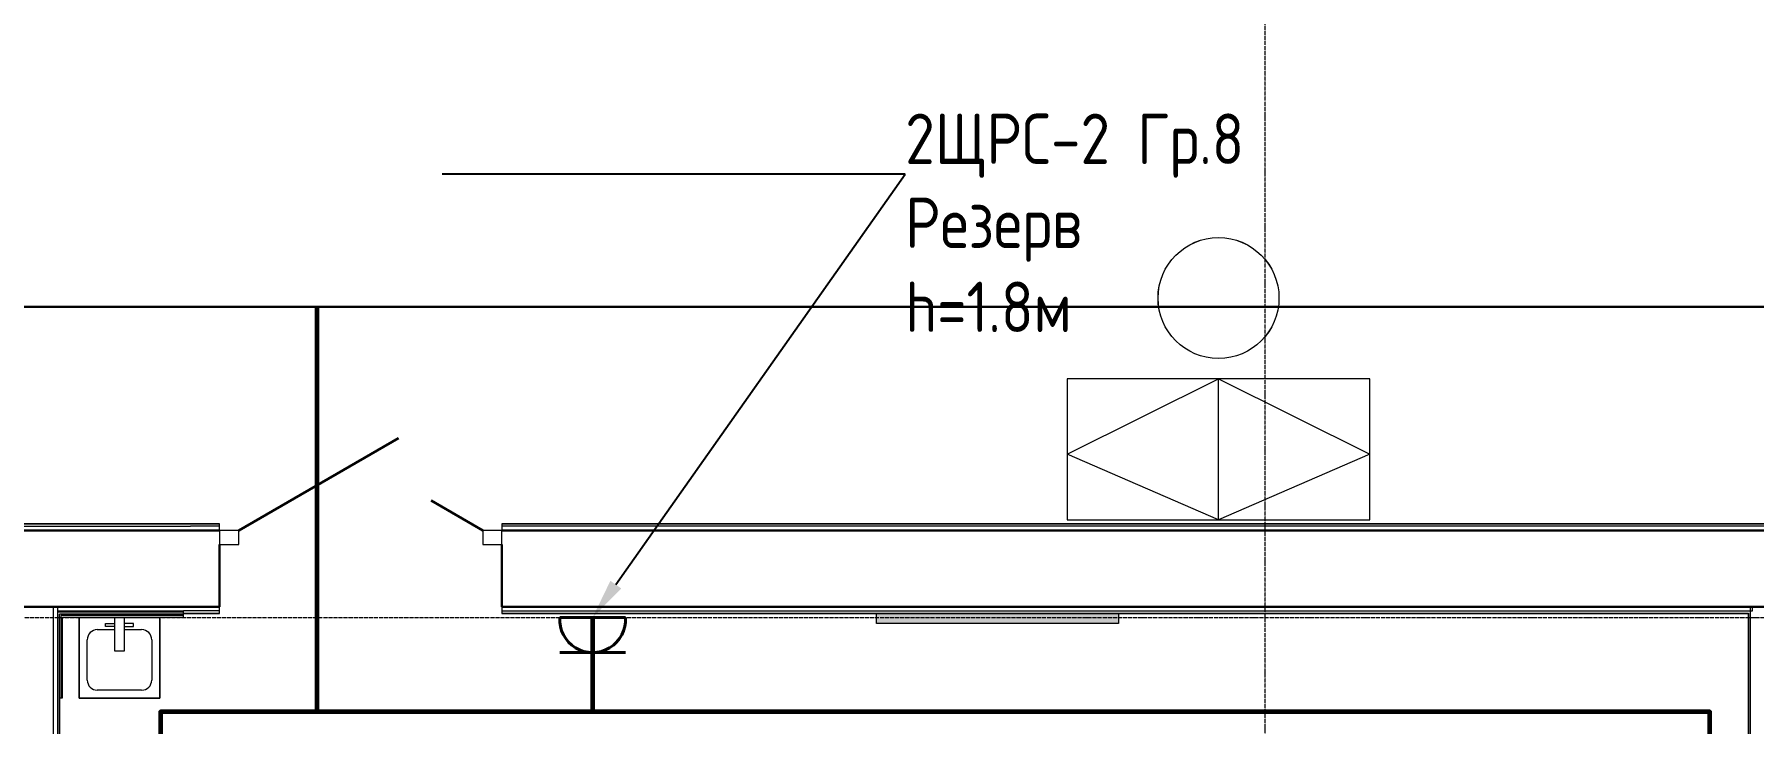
# Model space of a CAD drawing. Header units: millimetres. Extents: x -32 to 417638015, y -35 to 175284279.
# Drawn here: x 815211 to 823738, y 59537 to 62956 of the extents above; entities that cross this region are included whole.
import ezdxf
from ezdxf import colors
from ezdxf.entities.mleader import LeaderData, LeaderLine
from ezdxf.math import Vec2, Vec3

# ---------------------------------------------------------------- set-up
doc = ezdxf.new("R2010")
doc.units = ezdxf.units.MM
doc.linetypes.add('ADSK_Линия сетки', pattern=[25, 20, -2.5, 0, -2.5])
for name, color, linetype, lineweight in [('_ЭМ_гофра', 5, 'Continuous', 60), ('_ЭМ_ТХобщее_слой', 7, 'Continuous', 30), ('Двери', 7, 'Continuous', 9), ('Оси', 253, 'Continuous', 9), ('Сантехника', 7, 'Continuous', 18), ('Стены несущие', 7, 'Continuous', 30), ('Стены отделка', 7, 'Continuous', 30), ('Стены перегородки', 7, 'Continuous', 30), ('Стены штриховка', 7, 'Continuous', 9), ('ТХ', 5, 'Continuous', 0), ('ШТРИХОВКА', 252, 'Continuous', 15), ('ЭМ', 5, 'Continuous', 40), ('ЭМ_Лоток 1_2', 162, 'Continuous', 30)]:
    doc.layers.add(name, color=color, linetype=linetype, lineweight=lineweight)
doc.layers.add('_ЭМ_Надписи', color=7, linetype='Continuous')
doc.layers.add('ЭОМ_Лотки рабочие', color=5, linetype='Continuous')
doc.styles.add('ЭОМ', font='isocpeur.ttf', dxfattribs={"width": 0.85, "height": 250})
doc.linetypes.add('Cable in the tray', pattern='A,5,[130,ltypeshp.shx,S=1,R=0,X=0,Y=0],1.5,[130,ltypeshp.shx,S=1.5,R=90,X=0,Y=-1],1,[130,ltypeshp.shx,S=1,R=0,X=0.5,Y=0],5', length=12.5)

# ---------------------------------------------------------------- blocks, each defined once
blk = doc.blocks.new('Тх 2 этаж')
at = {"lineweight": 0, "true_color": 0x939598}
h = blk.add_hatch(color=252, dxfattribs=at)
h.dxf.hatch_style = 1
h.paths.add_polyline_path([(36197.8, 6329.2), (36197.8, 6279.2), (34997.8, 6279.2), (34997.8, 6329.2)])
at = {"color": 252, "lineweight": 0, "true_color": 0x939598}
blk.add_lwpolyline([(36197.8, 6329.2), (36197.8, 6279.2), (34997.8, 6279.2), (34997.8, 6329.2), (36197.8, 6329.2)], dxfattribs=at)
at = {"layer": 'ТХ', "color": 252, "lineweight": 0, "true_color": 0x939598}
blk.add_lwpolyline([(35944.3, 6793.3), (37444.3, 6793.3), (37444.3, 7493.3), (35944.3, 7493.3), (35944.3, 6793.3), (36694.3, 6793.3), (36694.3, 7493.3), (37444.3, 7118.3), (36694.3, 6793.3), (35944.3, 7118.3), (36694.3, 7493.3)], dxfattribs=at)
blk.add_circle((36694.3, 7893.3), 300, dxfattribs=at)
blk = doc.blocks.new('План 2 этажа')
at = {"layer": 'Двери', "color": 8, "lineweight": 30}
for p, q in [((26145.357, 9066.342), (26937.771, 9523.842)), ((27355.357, 9066.342), (27099.88, 9213.842))]:
    blk.add_line(p, q, dxfattribs=at)
at = {"layer": 'Двери', "color": 8}
for p, q in [((26050.357, 9066.342), (26050.357, 8996.342)), ((26145.357, 9066.342), (26050.357, 9066.342)), ((26145.357, 8996.342), (26145.357, 9066.342)), ((27355.357, 9066.342), (27355.357, 8996.342)), ((27450.357, 9066.342), (27355.357, 9066.342)), ((27450.357, 8996.342), (27450.357, 9066.342)), ((26050.357, 8996.342), (26145.357, 8996.342)), ((27355.357, 8996.342), (27450.357, 8996.342))]:
    blk.add_line(p, q, dxfattribs=at)
at = {"layer": 'Оси', "color": 8, "linetype": 'ADSK_Линия сетки'}
for p, q in [((31235.923, -4690.674), (31235.923, 21446.28)), ((-9428.371, 8633.7), (56691.21, 8633.7))]:
    blk.add_line(p, q, dxfattribs=at)
at = {"layer": 'Сантехника', "color": 8}
for p, q in [((25753.923, 8633.7), (25353.923, 8633.7)), ((25353.923, 8633.7), (25353.923, 8233.7)), ((25353.923, 8233.7), (25353.923, 8633.7)), ((25353.923, 8633.7), (25753.923, 8633.7)), ((25528.923, 8633.7), (25528.923, 8468.687)), ((25578.923, 8468.687), (25578.923, 8633.7)), ((25753.923, 8233.7), (25753.923, 8633.7)), ((25753.923, 8633.7), (25753.923, 8233.7)), ((25443.923, 8573.7), (25528.923, 8573.7)), ((25483.923, 8603.7), (25528.923, 8603.7)), ((25483.923, 8588.7), (25483.923, 8603.7)), ((25528.923, 8588.7), (25483.923, 8588.7)), ((25623.923, 8603.7), (25578.923, 8603.7)), ((25578.923, 8588.7), (25623.923, 8588.7)), ((25578.923, 8573.7), (25663.922, 8573.7)), ((25623.923, 8588.7), (25623.923, 8603.7)), ((25393.923, 8323.699), (25393.923, 8523.7)), ((25528.923, 8468.687), (25578.923, 8468.687)), ((25713.922, 8523.7), (25713.922, 8323.699)), ((25663.922, 8273.699), (25443.923, 8273.699)), ((25353.923, 8233.7), (25753.923, 8233.7)), ((25753.923, 8233.7), (25353.923, 8233.7))]:
    blk.add_line(p, q, dxfattribs=at)
for centre, start, end in [((25443.923, 8523.7), 90, 180), ((25663.922, 8523.7), 0, 90), ((25443.923, 8323.699), 180, 270), ((25663.922, 8323.699), 270, 0)]:
    blk.add_arc(centre, 50, start, end, dxfattribs=at)
at = {"layer": 'Стены несущие', "color": 8}
for p, q in [((26050.357, 9066.342), (18970.357, 9066.342)), ((25429.784, 9066.342), (25905.696, 9066.342)), ((34583.558, 9066.342), (27450.357, 9066.342)), ((27450.357, 9066.342), (34463.558, 9066.342)), ((26050.357, 8686.342), (26050.357, 8996.342)), ((27450.357, 8996.342), (27450.357, 8686.342)), ((26050.357, 8686.342), (18970.357, 8686.342)), ((34583.558, 8686.342), (27450.357, 8686.342))]:
    blk.add_line(p, q, dxfattribs=at)
at = {"layer": 'Стены отделка', "color": 8, "lineweight": 9}
for p, q in [((22121.357, 9086.342), (25905.696, 9086.342)), ((26050.357, 9098.342), (22266.39, 9098.342)), ((24679.784, 9066.342), (25429.784, 9066.342)), ((25905.696, 9066.342), (26050.357, 9066.342)), ((26050.357, 9066.342), (26050.357, 9098.342)), ((27450.357, 9098.342), (27450.357, 9066.342)), ((34583.558, 9098.342), (27450.357, 9098.342)), ((34583.558, 9086.342), (27450.357, 9086.342)), ((25246.357, 8686.342), (25246.357, 2736.931)), ((25246.357, 8666.342), (25871.357, 8666.342)), ((25871.357, 8660.342), (25246.357, 8660.342)), ((25271.357, 8235.342), (25271.357, 8635.342)), ((25271.357, 8635.342), (25871.357, 8635.342)), ((25871.357, 8635.342), (25871.357, 8666.342)), ((25871.357, 8654.342), (26050.357, 8654.342)), ((26050.357, 8666.342), (25905.696, 8666.342)), ((26050.357, 8654.342), (26050.357, 8686.342)), ((27450.357, 8686.342), (27450.357, 8654.342)), ((27450.357, 8654.342), (33631.885, 8654.342)), ((33631.885, 8654.342), (33631.885, 2768.931)), ((33643.885, 2736.931), (33643.885, 8686.342)), ((33643.885, 8666.342), (33653.885, 8666.342)), ((33653.885, 8666.342), (33653.885, 8686.342)), ((25258.357, 2768.931), (25258.357, 8235.342)), ((25258.357, 8235.342), (25271.357, 8235.342))]:
    blk.add_line(p, q, dxfattribs=at)
at = {"layer": 'Стены перегородки', "color": 8, "lineweight": 18}
blk.add_line((25226.357, 2736.931), (25226.357, 8686.342), dxfattribs=at)
at = {"layer": 'Стены штриховка', "color": 8}
for p, q in [((26050.357, 9096.342), (22266.39, 9096.342)), ((26050.357, 9086.342), (25905.696, 9086.342)), ((34583.558, 9096.342), (27450.357, 9096.342)), ((25256.357, 2766.931), (25256.357, 8650.342)), ((25871.357, 8650.342), (25256.357, 8650.342)), ((25262.357, 8644.342), (25262.357, 8235.342)), ((25871.357, 8644.342), (25262.357, 8644.342)), ((25905.696, 8666.342), (25871.357, 8666.342)), ((25871.357, 8656.342), (26050.357, 8656.342)), ((27450.357, 8666.342), (33643.885, 8666.342)), ((27450.357, 8656.342), (33633.885, 8656.342)), ((33633.885, 8656.342), (33633.885, 2766.931)), ((25258.357, 8235.342), (25256.357, 8235.342))]:
    blk.add_line(p, q, dxfattribs=at)
at = {"layer": 'ЭОМ_Лотки рабочие'}
blk.add_blockref('Тх 2 этаж', (-5689.424, 2325.176), dxfattribs=at)
blk = doc.blocks.new('_ЭМ_ТХ2_2ЭТАЖнов')
at = {"layer": 'ТХ', "color": 252, "lineweight": 0, "true_color": 0x939598}
blk.add_lwpolyline([(36068.9, 8784.7), (37568.9, 8784.7), (37568.9, 9484.7), (36068.9, 9484.7), (36068.9, 8784.7), (36818.9, 8784.7), (36818.9, 9484.7), (37568.9, 9109.7), (36818.9, 8784.7), (36068.9, 9109.7), (36818.9, 9484.7)], dxfattribs=at)
blk.add_circle((36818.9, 9884.7), 300, dxfattribs=at)
blk = doc.blocks.new('1м розетка IP20')
at = {"layer": 'ЭМ', "color": 5}
for p, q in [((-10.5, 162.7), (-10.5, -162.7)), ((163.1, 162.7), (163.1, -162.7)), ((-10.5, 0), (315.5, 0))]:
    blk.add_line(p, q, dxfattribs=at)
blk.add_arc((0, 0), 163.1, 266.31959, 93.68041, dxfattribs=at)

msp = doc.modelspace()

# ---------------------------------------------------------------- block references
at = {"layer": 'ШТРИХОВКА'}
msp.add_blockref('План 2 этажа', (790079.3, 51429.5), dxfattribs=at)

# ---------------------------------------------------------------- next in the draw order: linework, layer by layer
at = {"layer": '_ЭМ_гофра', "linetype": 'ByBlock'}
for points in [[(816613.6, 59595.9), (816613.6, 61604)], [(817979.7, 60063.2), (817979.7, 59595.9)], [(823521.3, 59174.6), (823521.3, 59595.9), (815836.5, 59595.9), (815836.5, 55072.2), (815305.7, 54851.5)]]:
    msp.add_lwpolyline(points, dxfattribs=at)
at = {"layer": 'ЭМ_Лоток 1_2', "linetype": 'Cable in the tray', "ltscale": 50}
msp.add_lwpolyline([(791038.4, 74617.7), (791038.4, 61604), (838862.7, 61604)], dxfattribs=at)

# ---------------------------------------------------------------- next in the draw order: block references
at = {"layer": '_ЭМ_ТХобщее_слой', "lineweight": 50}
msp.add_blockref('_ЭМ_ТХ2_2ЭТАЖнов', (784265.3, 51763.2), dxfattribs=at)
at = {"layer": 'ЭМ', "rotation": 270.0000000000092}
msp.add_blockref('1м розетка IP20', (817979.7, 60052.8), dxfattribs=at)

# ---------------------------------------------------------------- next in the draw order: leaders
at = {"layer": '_ЭМ_Надписи', "color": 7, "ltscale": 5}
ml = msp.add_multileader_mtext('Standard', dxfattribs=at)
ml.set_content('{\\fGOST Common|b0|i0|c204|p34;\\W0.9;\\C256;2ЩРС-2\\fISOCPEUR|b0|i0|c204|p34;\\W0.85; Гр.8 Резерв\\P\\fGOST Common|b0|i0|c0|p34;\\W0.9;h=\\fGOST Common|b0|i0|c204|p34;1\\fGOST Common|b0|i0|c0|p34;.\\fGOST Common|b0|i0|c204|p34;8м}', color=1, style='ЭОМ')
ml.set_leader_properties()
ml.build(insert=Vec2(0, 0))
ml.multileader.update_dxf_attribs({"text_left_attachment_type": 6, "text_right_attachment_type": 6, "dogleg_length": 0, "arrow_head_size": 200})
ctx = ml.context
ctx.base_point, ctx.char_height, ctx.arrow_head_size, ctx.landing_gap_size, ctx.plane_origin = Vec3(819530.3, 62262.9, -64.3), 250, 200, 0, Vec3(795161.2, 75971.9, -64.3)
ctx.left_attachment, ctx.right_attachment = 6, 6
notes = []
notes.append((ctx, [(0, (1, 1, 0), (819530.3, 62262.9, -64.3), (1, 0), 0, [(0, [(817979.7, 60063.2, -64.3)], 0, [])])]))
ctx.mtext.insert, ctx.mtext.width, ctx.mtext.defined_height, ctx.mtext.flow_direction = Vec3(819530.3, 62562.9, -64.3), 2273.288, 545.6, 5
for ctx, leaders in notes:
    for number, flags, end, landing, length, lines in leaders:
        leader = LeaderData()
        leader.index, (leader.has_last_leader_line, leader.has_dogleg_vector, leader.attachment_direction) = number, flags
        leader.last_leader_point, leader.dogleg_vector, leader.dogleg_length = Vec3(end), Vec3(landing), length
        for number, points, colour, breaks in lines:
            line = LeaderLine()
            line.index, line.vertices, line.color, line.breaks = number, Vec3.list(points), colors.encode_raw_color(colour), breaks
            leader.lines.append(line)
        ctx.leaders.append(leader)

doc.saveas('drawing.dxf')
